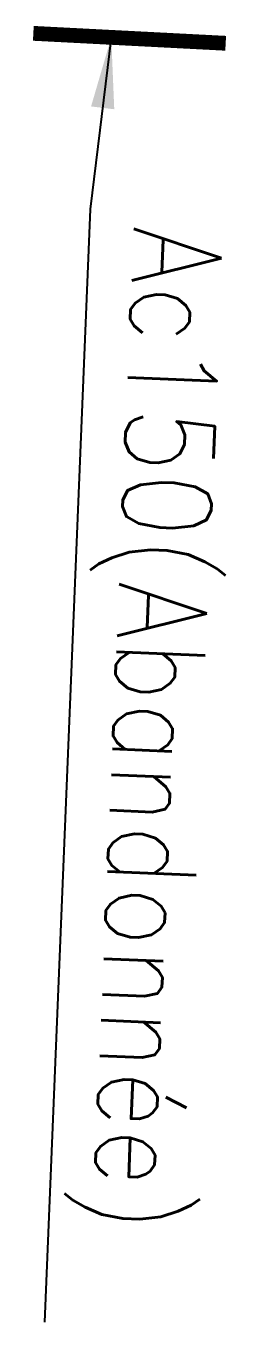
# Model space of a CAD drawing. Header units: millimetres. Extents: x 158000 to 159000, y 157417 to 158000.
# Drawn here: x 157999.88 to 158003.37, y 157724.75 to 157746.65 of the extents above; entities that cross this region are included whole.
import ezdxf

# ---------------------------------------------------------------- set-up
doc = ezdxf.new("R2010")
doc.units = ezdxf.units.MM
doc.layers.add('L_908', color=5, linetype='CONTINUOUS')
doc.styles.get("Standard").update_dxf_attribs({"font": 'romans.shx', "width": 0.85})
doc.linetypes.add('BP_HS', pattern='A,2,-1,["G",Standard,S=0.85,R=0,X=-0.27,Y=-0.4],-1', length=4)
doc.dimstyles.get("Standard").update_dxf_attribs({"dimtxt": 1.5, "dimasz": 1.2, "dimexe": 0.625, "dimexo": 0.625, "dimgap": 0.25, "dimtad": 1, "dimdec": 1, "dimzin": 0, "dimdsep": 46, "dimtxsty": 'Standard', "dimcen": -0.5, "dimadec": 0, "dimazin": 0, "dimtfac": 1, "dimtdec": 1, "dimtmove": 0, "dimatfit": 3, "dimfxl": 0, "dimtolj": 1, "dimtzin": 0, "dimarcsym": 0})

msp = doc.modelspace()

# ---------------------------------------------------------------- linework, layer by layer
at = {"layer": 'L_908', "linetype": 'BP_HS', "const_width": 0.25}
msp.add_lwpolyline([(158003.248, 157746.359), (158000, 157746.527)], dxfattribs=at)

# ---------------------------------------------------------------- texts
at = {"layer": 'L_908', "linetype": 'Continuous', "insert": (158001.202, 157743.298), "char_height": 1.5, "attachment_point": 7, "rotation": 267.6394}
msp.add_mtext('Ac150(Abandonnée)', dxfattribs=at)

# ---------------------------------------------------------------- leaders
at = {"layer": 'L_908', "linetype": 'Continuous', "annotation_type": 0, "has_hookline": 1, "hookline_direction": 0, "text_width": 18.579, "horizontal_direction": (-0.041188, -0.999151, 0)}
msp.add_leader([(158001.316, 157746.459), (158000.962, 157743.558)], dimstyle='Standard', dxfattribs=at)

doc.saveas('drawing.dxf')
